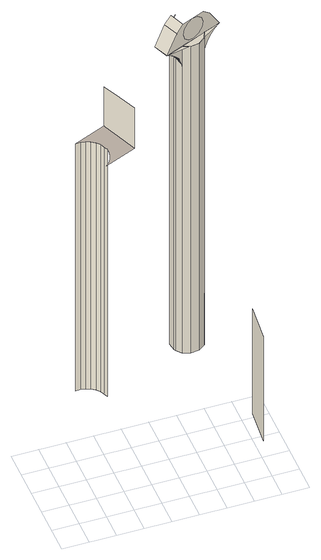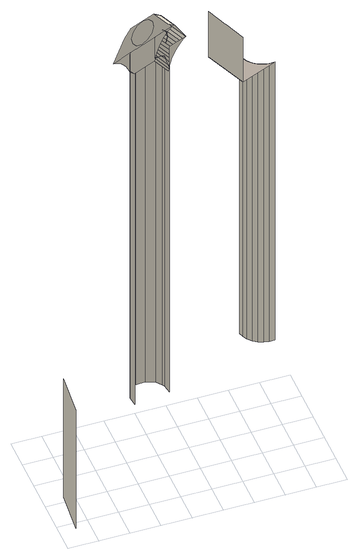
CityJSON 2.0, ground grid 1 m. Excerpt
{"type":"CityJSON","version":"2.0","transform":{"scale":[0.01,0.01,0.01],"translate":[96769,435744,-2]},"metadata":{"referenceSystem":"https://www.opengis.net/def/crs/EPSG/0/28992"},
"CityObjects":{
"bridge1":{"type":"Bridge","attributes":{"name":"Van Brienenoordbrug"},"children":["bridge1-1","bridge1-2","bridge1-3","bridge1-4","bridge1-5","bridge1-6","bridge1-7","bridge1-8","bridge1-9","bridge1-10","bridge1-11","bridge1-12","bridge1-13","bridge1-14","bridge1-15","bridge1-16","bridge1-17","bridge1-18","bridge1-19","bridge1-20","bridge1-21","bridge1-22","bridge1-23","bridge1-24","bridge1-25","bridge1-26","bridge1-27","bridge1-28","bridge1-29","bridge1-30","bridge1-31","bridge1-32","bridge1-33","bridge1-34","bridge1-35","bridge1-36","bridge1-37","bridge1-38","bridge1-39","bridge1-40","bridge1-41","bridge1-42","bridge1-43"],"geometry":[{"type":"MultiSurface","lod":"2","boundaries":[[[0,1,2,3]],[[4,5,1,0]],[[6,7,5,4]],[[8,9,7,6]],[[3,10,11,12,13,14,15,16,17,18,19,8,6,4,0]],[[19,20,9,8]],[[18,21,20,19]],[[17,22,21,18]],[[10,23,24,25,26,11]],[[27,28,29,30]]],"semantics":{"surfaces":[{"type":"WallSurface"},{"type":"OuterCeilingSurface"}],"values":[0,0,0,0,1,0,0,0,0,0]}}]},
"bridge1-1":{"type":"BridgeInstallation","parents":["bridge1"],"geometry":[{"type":"MultiSurface","lod":"2","boundaries":[[[31,32,33,34]]]}]},
"bridge1-2":{"type":"BridgeInstallation","parents":["bridge1"],"geometry":[{"type":"MultiSurface","lod":"2","boundaries":[[[35,31,34,36]]]}]},
"bridge1-3":{"type":"BridgeInstallation","parents":["bridge1"],"geometry":[{"type":"MultiSurface","lod":"2","boundaries":[[[37,35,36,38]]]}]},
"bridge1-4":{"type":"BridgeInstallation","parents":["bridge1"],"geometry":[{"type":"MultiSurface","lod":"2","boundaries":[[[32,39,40,33]]]}]},
"bridge1-5":{"type":"BridgeInstallation","parents":["bridge1"],"geometry":[{"type":"MultiSurface","lod":"2","boundaries":[[[41,37,38,42]]]}]},
"bridge1-6":{"type":"BridgeInstallation","parents":["bridge1"],"geometry":[{"type":"MultiSurface","lod":"2","boundaries":[[[43,44,45,46,47,48,49,50,51,42,38,36,34,33,52]]]}]},
"bridge1-7":{"type":"BridgeInstallation","parents":["bridge1"],"geometry":[{"type":"MultiSurface","lod":"2","boundaries":[[[53,41,42,51]]]}]},
"bridge1-8":{"type":"BridgeInstallation","parents":["bridge1"],"geometry":[{"type":"MultiSurface","lod":"2","boundaries":[[[54,55,56,57,32,31,35,37,41,53,58,59,60,61]]]}]},
"bridge1-9":{"type":"BridgeInstallation","parents":["bridge1"],"geometry":[{"type":"MultiSurface","lod":"2","boundaries":[[[58,53,51,50]]]}]},
"bridge1-10":{"type":"BridgeInstallation","parents":["bridge1"],"geometry":[{"type":"MultiSurface","lod":"2","boundaries":[[[32,57,56,62]]]}]},
"bridge1-11":{"type":"BridgeInstallation","parents":["bridge1"],"geometry":[{"type":"MultiSurface","lod":"2","boundaries":[[[59,58,50,49]]]}]},
"bridge1-12":{"type":"BridgeInstallation","parents":["bridge1"],"geometry":[{"type":"MultiSurface","lod":"2","boundaries":[[[60,59,49,48]]]}]},
"bridge1-13":{"type":"BridgeInstallation","parents":["bridge1"],"geometry":[{"type":"MultiSurface","lod":"2","boundaries":[[[63,40,39,64]]]}]},
"bridge1-14":{"type":"BridgeInstallation","parents":["bridge1"],"geometry":[{"type":"MultiSurface","lod":"2","boundaries":[[[47,65,66,67,68,61,60,48]]]}]},
"bridge1-15":{"type":"BridgeInstallation","parents":["bridge1"],"geometry":[{"type":"MultiSurface","lod":"2","boundaries":[[[46,69,65,47]]]}]},
"bridge1-16":{"type":"BridgeInstallation","parents":["bridge1"],"geometry":[{"type":"MultiSurface","lod":"2","boundaries":[[[70,67,66,71,72]]]}]},
"bridge1-17":{"type":"BridgeInstallation","parents":["bridge1"],"geometry":[{"type":"MultiSurface","lod":"2","boundaries":[[[71,66,65,69,45,44,73,74,72]]]}]},
"bridge1-18":{"type":"BridgeInstallation","parents":["bridge1"],"geometry":[{"type":"MultiSurface","lod":"2","boundaries":[[[65,68,67,66]]]}]},
"bridge1-19":{"type":"BridgeInstallation","parents":["bridge1"],"geometry":[{"type":"MultiSurface","lod":"2","boundaries":[[[46,45,69]]]}]},
"bridge1-20":{"type":"BridgeInstallation","parents":["bridge1"],"geometry":[{"type":"MultiSurface","lod":"2","boundaries":[[[68,65,69,75]]]}]},
"bridge1-21":{"type":"BridgeInstallation","parents":["bridge1"],"geometry":[{"type":"MultiSurface","lod":"2","boundaries":[[[61,68,75,54]]]}]},
"bridge1-22":{"type":"BridgeInstallation","parents":["bridge1"],"geometry":[{"type":"MultiSurface","lod":"2","boundaries":[[[76,77,75,68,67,70]]]}]},
"bridge1-23":{"type":"BridgeInstallation","parents":["bridge1"],"geometry":[{"type":"MultiSurface","lod":"2","boundaries":[[[78,55,77,75,69,45,79]]]}]},
"bridge1-24":{"type":"BridgeInstallation","parents":["bridge1"],"geometry":[{"type":"MultiSurface","lod":"2","boundaries":[[[80,78,79,81]]]}]},
"bridge1-25":{"type":"BridgeInstallation","parents":["bridge1"],"geometry":[{"type":"MultiSurface","lod":"2","boundaries":[[[54,75,77,55]]]}]},
"bridge1-26":{"type":"BridgeInstallation","parents":["bridge1"],"geometry":[{"type":"MultiSurface","lod":"2","boundaries":[[[82,83,84,85]]]}]},
"bridge1-27":{"type":"BridgeInstallation","parents":["bridge1"],"geometry":[{"type":"MultiSurface","lod":"2","boundaries":[[[82,86,83]]]}]},
"bridge1-28":{"type":"BridgeInstallation","parents":["bridge1"]},
"bridge1-29":{"type":"BridgeInstallation","parents":["bridge1"],"geometry":[{"type":"MultiSurface","lod":"2","boundaries":[[[62,56,55,77,76,87,88]]]}]},
"bridge1-30":{"type":"BridgeInstallation","parents":["bridge1"],"geometry":[{"type":"MultiSurface","lod":"2","boundaries":[[[85,84,89,90]]]}]},
"bridge1-31":{"type":"BridgeInstallation","parents":["bridge1"],"geometry":[{"type":"MultiSurface","lod":"2","boundaries":[[[88,87,91,92]]]}]},
"bridge1-32":{"type":"BridgeInstallation","parents":["bridge1"],"geometry":[{"type":"MultiSurface","lod":"2","boundaries":[[[93,94,95,96,97,98,56,62,99,100]]]}]},
"bridge1-33":{"type":"BridgeInstallation","parents":["bridge1"],"geometry":[{"type":"MultiSurface","lod":"2","boundaries":[[[101,102,103,104,105,106,107,108,109,110,111,112]]]}]},
"bridge1-34":{"type":"BridgeInstallation","parents":["bridge1"],"geometry":[{"type":"MultiSurface","lod":"2","boundaries":[[[56,98,97,96,95,94,113,114,115,116,64,39,32,57],[102,101,112,111,110,109,108,107,106,105,104,103]]]}]},
"bridge1-35":{"type":"BridgeInstallation","parents":["bridge1"],"geometry":[{"type":"MultiSurface","lod":"2","boundaries":[[[98,56,55,78,80,117,118,119,94,95,96,97]]]}]},
"bridge1-36":{"type":"BridgeInstallation","parents":["bridge1"],"geometry":[{"type":"MultiSurface","lod":"2","boundaries":[[[120,93,100,99,62,88,92,121]]]}]},
"bridge1-37":{"type":"BridgeInstallation","parents":["bridge1"],"geometry":[{"type":"MultiSurface","lod":"2","boundaries":[[[92,91,122,121]]]}]},
"bridge1-38":{"type":"BridgeInstallation","parents":["bridge1"],"geometry":[{"type":"MultiSurface","lod":"2","boundaries":[[[123,124,119,94,93,120,121,122]]]}]},
"bridge1-39":{"type":"BridgeInstallation","parents":["bridge1"],"geometry":[{"type":"MultiSurface","lod":"2","boundaries":[[[125,119,124,126]]]}]},
"bridge1-40":{"type":"BridgeInstallation","parents":["bridge1"],"geometry":[{"type":"MultiSurface","lod":"2","boundaries":[[[127,128,129,126,124,123]]]}]},
"bridge1-41":{"type":"BridgeInstallation","parents":["bridge1"],"geometry":[{"type":"MultiSurface","lod":"2","boundaries":[[[125,126,129,130]]]}]},
"bridge1-42":{"type":"BridgeInstallation","parents":["bridge1"],"geometry":[{"type":"MultiSurface","lod":"2","boundaries":[[[114,93,94,113]]]}]},
"bridge1-43":{"type":"BridgeInstallation","parents":["bridge1"],"geometry":[{"type":"MultiSurface","lod":"2","boundaries":[[[113,94,119,125,130,131,132,133,134,135,136,137,138,114]]]}]}
},
"vertices":[
[72,185,1656],[72,185,519],[54,184,519],[54,184,1656],[89,182,1656],[89,182,519],[105,175,1656],[105,175,519],[120,165,1656],[120,165,519],[176,235,1656],[235,94,1656],[114,43,1656],[127,55,1656],[137,69,1656],[143,86,1656],[146,103,1656],[145,120,1656],[140,137,1656],[132,152,1656],[132,152,519],[140,137,519],[145,120,519],[176,235,1837],[205,165,1839],[206,163,1839],[235,94,1842],[745,321,563],[732,175,563],[732,175,82],[745,321,82],
[404,215,1926],[396,211,1931],[372,267,1931],[380,271,1926],
[413,218,1921],[389,274,1921],
[420,221,1914],[396,278,1914],
[438,229,2004],[414,285,2004],
[428,225,1907],[404,281,1907],
[404,281,1931],[435,294,1931],[435,294,1847],[434,293,1854],[430,292,1864],[426,290,1874],[422,288,1883],[416,286,1892],[410,283,1900],[403,281,1931],
[434,227,1900],
[458,238,1854],[460,238,1845],[460,238,1931],[421,222,1931],[440,230,1892],[446,232,1883],[450,234,1874],[454,236,1864],
[484,229,1931],
[441,297,2029],[465,241,2029],
[438,273,1864],[440,264,1870],[444,258,1866],[446,256,1864],
[437,287,1854],
[444,258,520],[440,264,1858],[440,264,520],
[435,295,1931],[435,295,520],
[454,245,1854],
[459,239,520],[459,239,1847],
[460,239,1844],[436,295,1844],
[462,239,1834],[438,295,1834],
[442,298,1977],[442,297,1977],[446,299,2001],[446,300,2001],
[448,300,1958],
[488,227,520],[488,227,1931],
[461,305,2018],[460,307,2018],
[520,231,520],[520,231,1931],
[546,254,1931],[556,280,1931],[556,279,1931],[554,279,1931],[552,278,1931],[462,239,1931],[487,229,1931],[518,234,1931],
[485,249,2020],[470,243,2002],[466,241,1979],[473,244,1957],[489,251,1941],[510,260,1936],[531,269,1944],[545,275,1962],[550,277,1985],[543,274,2007],[527,267,2023],[505,258,2028],
[599,298,1931],[620,307,1931],[578,289,2004],[553,278,2029],
[552,278,1834],[554,279,1844],[556,280,1851],
[545,253,1931],[545,251,1931],
[545,251,520],
[556,280,520],[556,280,1852],
[557,280,1854],[556,282,1854],
[552,311,520],[552,311,1872],[554,297,1864],
[560,282,1864],
[565,283,1874],[570,285,1883],[575,288,1892],[581,290,1900],[588,293,1908],[595,296,1915],[603,300,1921],[612,303,1926]
]}
